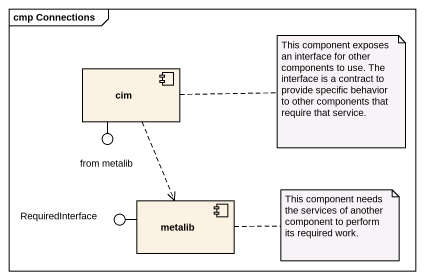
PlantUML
@startuml
mainframe cmp Connections
component cim
() "from metalib" as from_metalib
component metalib
() RequiredInterface
cim -- from_metalib
metalib -left- RequiredInterface
cim ..> metalib
note right of cim : This component exposes an interface for other components to use. The interface is a contract to provide specific behavior to other components that require that service.
note right of metalib : This component needs the services of another component to perform its required work.
@enduml
